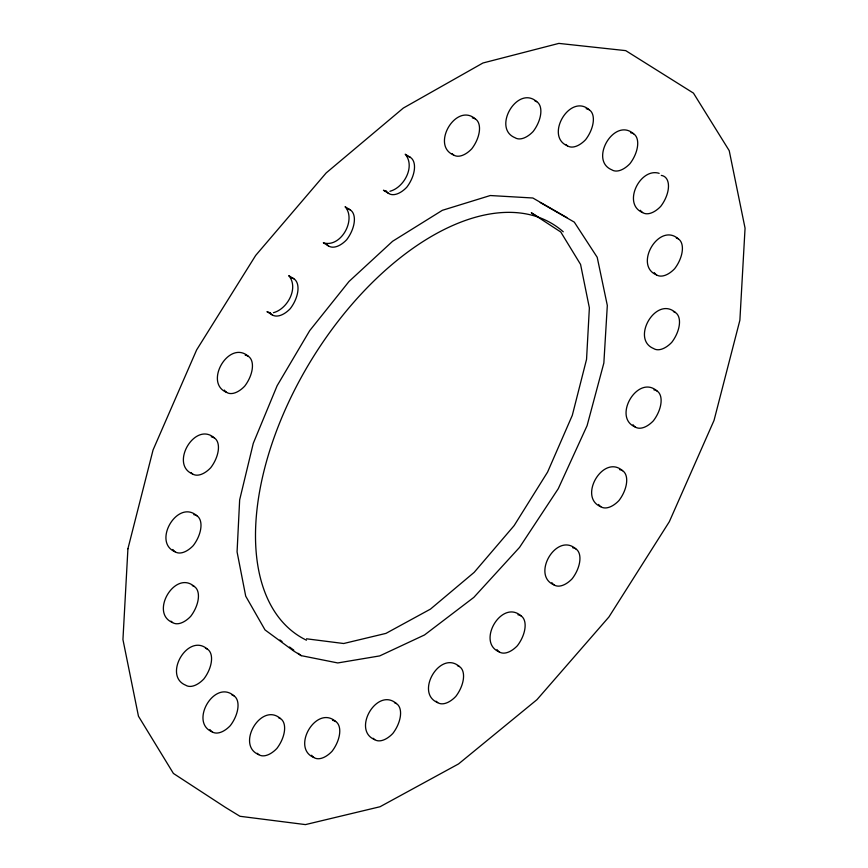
<?xml version="1.0" encoding="UTF-8"?>
<svg xmlns="http://www.w3.org/2000/svg" width="868" height="868" viewBox="0 0 868 868"><rect width="100%" height="100%" fill="white"/><g stroke="black" fill="none" stroke-linecap="round" stroke-linejoin="round"><path stroke-width="1.3" d="M389.916 191.286C404.087 187.607 415.566 166.265 405.204 154.211L410.369 157.379M273.431 312.697C287.601 309.019 299.069 287.666 288.719 275.623L293.883 278.791M306.545 638.805L343.685 643.514L385.945 633.39L430.452 609.119L474.178 572.359L514.138 525.607L547.599 472.051L572.305 415.338L586.551 359.341L589.372 307.869L580.573 264.436L560.771 232.006L531.292 212.768L538.713 217.326M566.858 217.564L532.844 198.002L490.279 195.528L442.344 210.316L392.618 241.261L349.023 281.471L309.713 330.632L277.131 385.717L253.282 443.32L239.655 499.881L237.072 551.896L245.709 596.153L265.022 629.918L293.829 651.098L301.25 655.655L337.76 662.946L379.717 655.904L424.528 634.953L473.83 597.39L519.552 547.382L558.276 488.673L587.093 425.645L603.857 363.008L607.318 305.46L597.206 257.297L574.29 222.121L540.276 202.559M659.17 173.34C640.063 167.22 621.955 203.98 642.591 212.552M386.412 191.383L383.45 190.255L388.625 193.423M269.926 312.795L266.964 311.666L272.129 314.834M633.586 133.78C614.208 116.757 588.732 160.363 611.832 169.824A23.186 12.912 -58.5 0 0 629.951 163.672A23.089 12.868 -58.5 0 0 630.515 132.685M589.242 109.802C569.864 92.778 544.388 136.395 567.488 145.857M536.728 101.654C517.361 84.63 491.874 128.247 514.984 137.697A23.186 12.912 -58.5 0 0 533.104 131.545A23.089 12.868 -58.5 0 0 534.764 100.786M678.277 238.83C658.899 221.807 633.423 265.424 656.523 274.885M475.371 118.949C456.004 101.925 430.517 145.531 453.628 154.992M675.369 312.48C655.991 295.456 630.515 339.073 653.615 348.535A23.186 12.912 -58.5 0 0 671.734 342.372A23.089 12.868 -58.5 0 0 673.394 311.612M656.978 390.947C637.611 373.924 612.124 417.53 635.235 426.991M350.26 209.893L345.084 206.725C356.683 219.658 340.744 248.215 323.341 242.78L328.505 245.937M622.562 470.684C603.195 453.649 577.708 497.266 600.819 506.728M575.799 548.858C556.431 531.824 530.945 575.441 554.055 584.902M248.313 356.292C228.935 339.269 203.459 382.875 226.559 392.336M520.995 615.846C501.628 598.822 476.141 642.439 499.252 651.901M214.309 437.895C194.931 420.871 169.455 464.488 192.555 473.95M459.411 666.559C440.043 649.524 414.557 693.141 437.667 702.603M196.862 515.744C177.484 498.709 152.008 542.326 175.108 551.788M396.437 703.59C377.07 686.566 351.583 730.172 374.694 739.634M194.291 586.497C174.924 569.462 149.437 613.079 172.548 622.54M335.623 721.46C316.256 704.436 290.769 748.042 313.88 757.504M207.409 649.145C188.041 632.11 162.555 675.727 185.665 685.188A23.186 12.912 -58.5 0 0 203.785 679.036A23.089 12.868 -58.5 0 0 205.434 648.266M280.483 718.585C261.116 701.561 235.629 745.167 258.74 754.628M233.893 695.789C214.526 678.765 189.04 722.371 212.15 731.832M279.919 639.955L282.057 641.528M289.521 647.018L293.785 650.154M298.049 653.3L301.25 655.655M306.447 640.193A241.944 134.79 -58.5 0 1 314.075 355.63A241.944 134.79 -58.5 0 1 563.256 231.799M407.309 156.283A23.089 12.868 -58.5 0 1 406.745 187.271A23.186 12.912 -58.5 0 1 386.379 191.155M326.921 244.548A23.186 12.912 -58.5 0 0 346.625 239.785A23.089 12.868 -58.5 0 0 347.189 208.797M452.044 153.603A23.186 12.912 -58.5 0 0 471.747 148.84A23.089 12.868 -58.5 0 0 472.311 117.853M586.171 108.706A23.089 12.868 -58.5 0 1 585.607 139.694A23.186 12.912 -58.5 0 1 565.914 144.457M269.894 312.556A23.186 12.912 -58.5 0 0 290.248 308.683A23.089 12.868 -58.5 0 0 290.813 277.695M245.243 355.196A23.089 12.868 -58.5 0 1 244.678 386.184A23.186 12.912 -58.5 0 1 224.324 390.068M190.971 472.55A23.186 12.912 -58.5 0 0 210.674 467.798A23.089 12.868 -58.5 0 0 211.239 436.799M172.873 549.509A23.186 12.912 -58.5 0 0 193.228 545.636A23.089 12.868 -58.5 0 0 193.792 514.648M192.327 585.618A23.089 12.868 -58.5 0 1 190.667 616.389A23.186 12.912 -58.5 0 1 170.963 621.141M209.915 729.565A23.186 12.912 -58.5 0 0 230.27 725.681A23.089 12.868 -58.5 0 0 231.919 694.921M278.509 717.717A23.089 12.868 -58.5 0 1 276.859 748.476A23.186 12.912 -58.5 0 1 257.156 753.24M311.634 755.236A23.186 12.912 -58.5 0 0 331.999 751.352A23.089 12.868 -58.5 0 0 332.563 720.364M394.463 702.722A23.089 12.868 -58.5 0 1 392.813 733.482A23.186 12.912 -58.5 0 1 373.11 738.245M457.436 665.68A23.089 12.868 -58.5 0 1 455.787 696.451A23.186 12.912 -58.5 0 1 436.083 701.203M640.356 210.284A23.186 12.912 -58.5 0 0 660.711 206.4A23.089 12.868 -58.5 0 0 661.275 175.412M654.288 272.606A23.186 12.912 -58.5 0 0 674.642 268.722A23.089 12.868 -58.5 0 0 676.302 237.962M653.919 389.851A23.089 12.868 -58.5 0 1 653.354 420.839A23.186 12.912 -58.5 0 1 633 424.723M619.502 469.588A23.089 12.868 -58.5 0 1 618.938 500.576A23.186 12.912 -58.5 0 1 598.584 504.449M551.82 582.634A23.186 12.912 -58.5 0 0 572.175 578.75A23.089 12.868 -58.5 0 0 572.739 547.762M517.936 614.75A23.089 12.868 -58.5 0 1 517.371 645.738A23.186 12.912 -58.5 0 1 497.006 649.622M127.922 548.771L122.941 639.575L138.457 716.208L173.405 773.442L225.42 807.381L239.948 816.278L305.471 824.6L380.032 806.741L458.564 763.916L536.977 699.651L608.924 616.974L669.347 521.668L714.038 420.394L739.883 320.227L745.059 228.175L729.218 150.663L693.456 93.115L625.741 50.637L558.862 43.4L482.955 62.995L403.327 108.066L326.184 172.927L255.691 255.42L196.635 349.912L153.061 449.971L127.922 548.771"/></g></svg>
